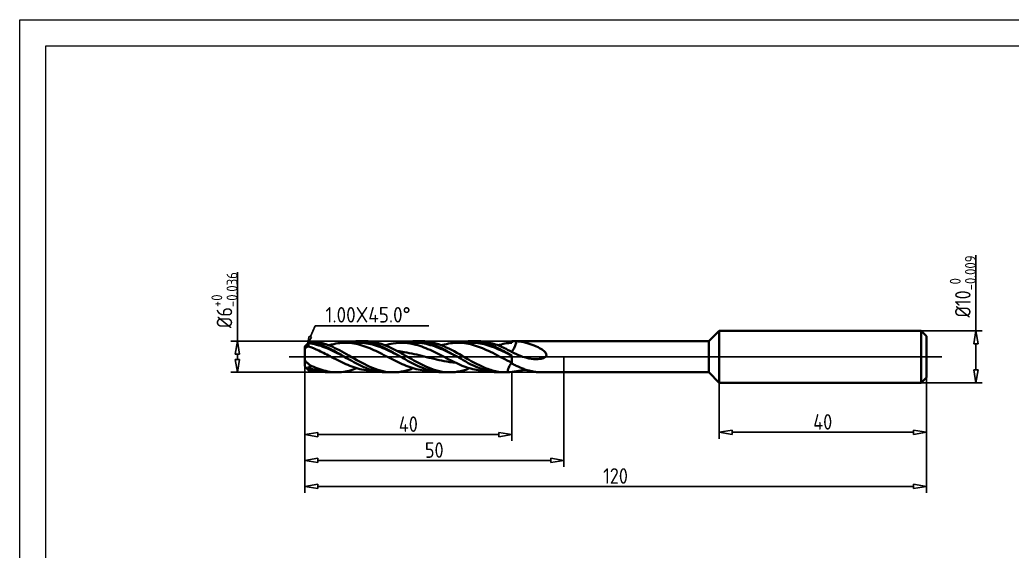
# Model space of a CAD drawing. Header units: millimetres. Extents: x 3725 to 4022, y 667 to 877.
# Drawn here: x 3729.8 to 3921.4, y 769.5 to 872 of the extents above; entities that cross this region are included whole.
import ezdxf
from ezdxf import colors
from ezdxf.entities.mleader import LeaderData, LeaderLine
from ezdxf.enums import TextEntityAlignment as Align
from ezdxf.math import Vec2, Vec3

# ---------------------------------------------------------------- set-up
doc = ezdxf.new("R2010")
doc.units = ezdxf.units.MM
doc.linetypes.add('JIS_09_08', pattern=[10.75, 8, -0.55, 0.55, -0.55, 0.55, -0.55])
for name, color, linetype in [('中心线', 2, 'JIS_09_08'), ('图框', 7, 'Continuous'), ('尺寸线', 3, 'Continuous'), ('标注', 3, 'Continuous')]:
    doc.layers.add(name, color=color, linetype=linetype)
doc.layers.add('轮廓', color=4, linetype='Continuous', lineweight=35)
doc.styles.add('ZQisocp', font='geniso.shx', dxfattribs={"height": 3})
doc.styles.add('工程字', font='gbenor.shx', dxfattribs={"bigfont": 'gbcbig.shx'})
doc.styles.add('样式 1', font='simsunb.ttf')
doc.dimstyles.new('ZQH', dxfattribs={"dimtxt": 3, "dimasz": 2.5, "dimexe": 1.25, "dimexo": 0, "dimgap": 0.5, "dimtad": 1, "dimdec": 3, "dimdsep": 46, "dimtxsty": '工程字', "dimblk": 'CLOSEDBLANK', "dimcen": -0.8, "dimclrd": 3, "dimclre": 3, "dimclrt": 3, "dimadec": 1, "dimazin": 2, "dimtfac": 1, "dimtdec": 3, "dimtofl": 0, "dimtmove": 0, "dimatfit": 3, "dimldrblk": 'CLOSEDBLANK', "dimfxl": 1, "dimtolj": 1, "dimtzin": 0, "dimarcsym": 0})

# ---------------------------------------------------------------- blocks, each defined once
blk = doc.blocks.new('TYFrameXD')
at = {"layer": '图框', "lineweight": 9}
for p, q in [((5, 5), (5, 205)), ((5, 205), (292, 205)), ((10, 10), (10, 200)), ((10, 200), (287, 200))]:
    blk.add_line(p, q, dxfattribs=at)
at = {"layer": '图框', "style": '样式 1', "flags": 1}
for tag, height, p in [('被加工材料', 1.2, (258.35, 62.06)), ('工件类型', 1.2, (258.35, 58.88)), ('刀具材料', 1.2, (258.35, 55.95)), ('冷却', 1.2, (258.35, 52.93)), ('涂层', 1.2, (258.35, 49.72)), ('孔公差', 1.2, (258.35, 46.73)), ('通孔', 1.2, (258.35, 43.61)), ('设计', 1.73, (215.5, 38.5)), ('刀具名称', 1.73, (264.42, 38.5)), ('设计日期', 1.73, (215.5, 30)), ('刀具编号', 1.73, (264.42, 30)), ('客户名称', 1.73, (264.42, 23.5)), ('审核', 1.73, (215.5, 21.8)), ('客户编号', 1.73, (264.42, 20)), ('审核日期', 1.73, (215.5, 14)), ('图号', 1.73, (264.42, 14, 30))]:
    blk.add_attdef(tag, text='', height=height, dxfattribs=at).set_placement(p, align=Align.MIDDLE_CENTER)
blk = doc.blocks.new('_ClosedBlank')
at = {"color": 0, "linetype": 'ByBlock', "lineweight": -2}
for p, q in [((-1, 0.167), (0, 0)), ((-1, 0.167), (-1, -0.167)), ((0, 0), (-1, -0.167))]:
    blk.add_line(p, q, dxfattribs=at)
blk = doc.blocks.new('*D7')
at = {"layer": 'Defpoints', "color": 0, "transparency": 16777216}
for p in [(3903.81, 811.98), (3903.81, 801.98), (3914.37, 801.98)]:
    blk.add_point(p, dxfattribs=at)
at = {"layer": '尺寸线', "color": 3, "lineweight": -2, "transparency": 16777216}
for p, q in [((3914.37, 811.98), (3914.37, 826.6)), ((3903.81, 811.98), (3915.62, 811.98)), ((3914.37, 804.48), (3914.37, 809.48)), ((3903.81, 801.98), (3915.62, 801.98))]:
    blk.add_line(p, q, dxfattribs=at)
at = {"layer": '尺寸线', "color": 3, "lineweight": -2, "transparency": 16777216, "xscale": 2.5, "yscale": 2.5, "zscale": 2.5}
for p, rotation in [((3914.37, 811.98), 90), ((3914.37, 801.98), 270)]:
    blk.add_blockref('_ClosedBlank', p, dxfattribs=dict(at, rotation=rotation))
at = {"layer": '尺寸线', "color": 3, "transparency": 16777216, "insert": (3911.86, 820.54), "char_height": 3, "attachment_point": 5, "rotation": 90, "style": '工程字'}
blk.add_mtext('\\A1;%%C10{\\H0.7x;\\S 0^ -0.009;}', dxfattribs=at)
blk = doc.blocks.new('*D8')
at = {"layer": 'Defpoints', "color": 0, "transparency": 16777216}
for p in [(3904.81, 802.98), (3864.81, 801.98), (3904.81, 792.41)]:
    blk.add_point(p, dxfattribs=at)
at = {"layer": '尺寸线', "color": 3, "lineweight": -2, "transparency": 16777216}
for p, q in [((3904.81, 802.98), (3904.81, 791.16)), ((3864.81, 801.98), (3864.81, 791.16)), ((3867.31, 792.41), (3902.31, 792.41))]:
    blk.add_line(p, q, dxfattribs=at)
at = {"layer": '尺寸线', "color": 3, "lineweight": -2, "transparency": 16777216, "xscale": 2.5, "yscale": 2.5, "zscale": 2.5, "rotation": 180}
blk.add_blockref('_ClosedBlank', (3864.81, 792.41), dxfattribs=at)
at = {"layer": '尺寸线', "color": 3, "lineweight": -2, "transparency": 16777216, "xscale": 2.5, "yscale": 2.5, "zscale": 2.5}
blk.add_blockref('_ClosedBlank', (3904.81, 792.41), dxfattribs=at)
at = {"layer": '尺寸线', "color": 3, "transparency": 16777216, "insert": (3884.81, 794.41), "char_height": 3, "attachment_point": 5, "style": '工程字'}
blk.add_mtext('\\A1;40', dxfattribs=at)
blk = doc.blocks.new('*D9')
at = {"layer": 'Defpoints', "color": 0, "transparency": 16777216}
for p in [(3784.81, 803.98), (3824.81, 803.98), (3824.81, 791.98)]:
    blk.add_point(p, dxfattribs=at)
at = {"layer": '标注', "color": 3, "lineweight": -2, "transparency": 16777216}
for p, q in [((3784.81, 803.98), (3784.81, 790.73)), ((3824.81, 803.98), (3824.81, 790.73)), ((3787.31, 791.98), (3822.31, 791.98))]:
    blk.add_line(p, q, dxfattribs=at)
at = {"layer": '标注', "color": 3, "lineweight": -2, "transparency": 16777216, "xscale": 2.5, "yscale": 2.5, "zscale": 2.5, "rotation": 180}
blk.add_blockref('_ClosedBlank', (3784.81, 791.98), dxfattribs=at)
at = {"layer": '标注', "color": 3, "lineweight": -2, "transparency": 16777216, "xscale": 2.5, "yscale": 2.5, "zscale": 2.5}
blk.add_blockref('_ClosedBlank', (3824.81, 791.98), dxfattribs=at)
at = {"layer": '标注', "color": 3, "transparency": 16777216, "insert": (3804.81, 793.98), "char_height": 3, "attachment_point": 5, "style": '工程字'}
blk.add_mtext('\\A1;40', dxfattribs=at)
blk = doc.blocks.new('*D10')
at = {"layer": 'Defpoints', "color": 0, "transparency": 16777216}
for p in [(3784.81, 806.98), (3834.81, 806.98), (3834.81, 786.98)]:
    blk.add_point(p, dxfattribs=at)
at = {"layer": '标注', "color": 3, "lineweight": -2, "transparency": 16777216}
for p, q in [((3784.81, 806.98), (3784.81, 785.73)), ((3834.81, 806.98), (3834.81, 785.73)), ((3787.31, 786.98), (3832.31, 786.98))]:
    blk.add_line(p, q, dxfattribs=at)
at = {"layer": '标注', "color": 3, "lineweight": -2, "transparency": 16777216, "xscale": 2.5, "yscale": 2.5, "zscale": 2.5, "rotation": 180}
blk.add_blockref('_ClosedBlank', (3784.81, 786.98), dxfattribs=at)
at = {"layer": '标注', "color": 3, "lineweight": -2, "transparency": 16777216, "xscale": 2.5, "yscale": 2.5, "zscale": 2.5}
blk.add_blockref('_ClosedBlank', (3834.81, 786.98), dxfattribs=at)
at = {"layer": '标注', "color": 3, "transparency": 16777216, "insert": (3809.81, 788.98), "char_height": 3, "attachment_point": 5, "style": '工程字'}
blk.add_mtext('\\A1;50', dxfattribs=at)
blk = doc.blocks.new('*D11')
at = {"layer": 'Defpoints', "color": 0, "transparency": 16777216}
for p in [(3784.81, 806.98), (3904.81, 806.98), (3904.81, 781.98)]:
    blk.add_point(p, dxfattribs=at)
at = {"layer": '标注', "color": 3, "lineweight": -2, "transparency": 16777216}
for p, q in [((3784.81, 806.98), (3784.81, 780.73)), ((3904.81, 806.98), (3904.81, 780.73)), ((3787.31, 781.98), (3902.31, 781.98))]:
    blk.add_line(p, q, dxfattribs=at)
at = {"layer": '标注', "color": 3, "lineweight": -2, "transparency": 16777216, "xscale": 2.5, "yscale": 2.5, "zscale": 2.5, "rotation": 180}
blk.add_blockref('_ClosedBlank', (3784.81, 781.98), dxfattribs=at)
at = {"layer": '标注', "color": 3, "lineweight": -2, "transparency": 16777216, "xscale": 2.5, "yscale": 2.5, "zscale": 2.5}
blk.add_blockref('_ClosedBlank', (3904.81, 781.98), dxfattribs=at)
at = {"layer": '标注', "color": 3, "transparency": 16777216, "insert": (3844.81, 783.98), "char_height": 3, "attachment_point": 5, "style": '工程字'}
blk.add_mtext('\\A1;120', dxfattribs=at)
blk = doc.blocks.new('*D12')
at = {"layer": 'Defpoints', "color": 0, "transparency": 16777216}
for p in [(3785.81, 809.98), (3771.81, 803.98), (3785.81, 803.98)]:
    blk.add_point(p, dxfattribs=at)
at = {"layer": '标注', "color": 3, "lineweight": -2, "transparency": 16777216}
for p, q in [((3771.81, 809.98), (3771.81, 823.32)), ((3785.81, 809.98), (3770.56, 809.98)), ((3771.81, 806.48), (3771.81, 807.48)), ((3785.81, 803.98), (3770.56, 803.98))]:
    blk.add_line(p, q, dxfattribs=at)
at = {"layer": '标注', "color": 3, "lineweight": -2, "transparency": 16777216, "xscale": 2.5, "yscale": 2.5, "zscale": 2.5}
for p, rotation in [((3771.81, 809.98), 90), ((3771.81, 803.98), 270)]:
    blk.add_blockref('_ClosedBlank', p, dxfattribs=dict(at, rotation=rotation))
at = {"layer": '标注', "color": 3, "transparency": 16777216, "insert": (3769.31, 817.9), "char_height": 3, "attachment_point": 5, "rotation": 90, "style": '工程字'}
blk.add_mtext('\\A1;%%C6{\\H0.7x;\\S+0^ -0.036;}', dxfattribs=at)

msp = doc.modelspace()

# ---------------------------------------------------------------- linework, layer by layer
at = {"color": 2}
msp.add_lwpolyline([(3784.8114, 806.9782), (3784.8114, 808.9782), (3785.8114, 809.9782), (3862.8114, 809.9782), (3862.8114, 806.9782)], close=True, dxfattribs=at)
at = {"color": 2, "extrusion": (0, -1.22465e-16, -1)}
msp.add_lwpolyline([(-3784.8114, 806.9782), (-3784.8114, 804.9782), (-3785.8114, 803.9782), (-3862.8114, 803.9782), (-3862.8114, 806.9782)], close=True, dxfattribs=at)
at = {"layer": '中心线'}
for p, q in [((3781.8114, 806.9782), (3907.8114, 806.9782)), ((3862.7527, 806.9782), (3906.5536, 806.9782))]:
    msp.add_line(p, q, dxfattribs=at)
at = {"layer": '轮廓'}
for p, q in [((3862.8114, 809.9782), (3864.8114, 811.9782)), ((3864.8114, 811.9782), (3864.8114, 801.9782)), ((3903.8114, 811.9782), (3864.8114, 811.9782)), ((3903.8114, 811.9782), (3904.8114, 810.9782)), ((3903.8114, 801.9782), (3903.8114, 811.9782)), ((3904.8114, 802.9782), (3904.8114, 810.9782)), ((3862.8114, 803.9782), (3864.8114, 801.9782)), ((3904.8114, 802.9782), (3903.8114, 801.9782)), ((3864.8114, 801.9782), (3903.8114, 801.9782))]:
    msp.add_line(p, q, dxfattribs=at)
at = {"layer": '轮廓', "lineweight": 35}
for p, q in [((3784.8114, 808.9782), (3785.5068, 809.6736)), ((3784.8114, 808.5778), (3784.8114, 808.9782)), ((3785.8114, 809.8544), (3785.8114, 809.9757)), ((3792.5981, 809.6782), (3795.196, 809.6782)), ((3795.196, 809.9782), (3796.4797, 809.9782)), ((3803.4809, 809.6782), (3806.0789, 809.6782)), ((3806.0789, 809.9782), (3807.3625, 809.9782)), ((3814.3637, 809.6782), (3816.9617, 809.6782)), ((3816.9617, 809.9782), (3818.2453, 809.9782)), ((3825.1571, 809.9782), (3862.8114, 809.9782)), ((3862.8114, 803.9782), (3862.8114, 809.9782)), ((3824.8114, 805.6543), (3824.8114, 807.1585)), ((3784.8114, 805.1387), (3784.8114, 806.3081)), ((3785.8114, 804.8014), (3785.8114, 805.3723)), ((3787.411, 804.2782), (3787.1567, 804.2782)), ((3789.7546, 803.9782), (3791.0383, 803.9782)), ((3798.2938, 804.2782), (3798.0395, 804.2782)), ((3800.6375, 803.9782), (3801.9211, 803.9782)), ((3809.1767, 804.2782), (3808.9223, 804.2782)), ((3811.5203, 803.9782), (3812.8039, 803.9782)), ((3820.0595, 804.2782), (3819.8051, 804.2782)), ((3822.4031, 803.9782), (3823.6867, 803.9782)), ((3830.4419, 803.9782), (3862.8114, 803.9782))]:
    msp.add_line(p, q, dxfattribs=at)
for points, knots in [([(3784.8114, 808.5778), (3784.9637, 808.701), (3785.1248, 808.8099), (3785.365, 808.9321), (3785.4389, 808.9639), (3785.5114, 808.9892)], [7.77498902, 7.77498902, 7.77498902, 7.77498902, 8.7311823, 8.7311823, 9.16995332, 9.16995332, 9.16995332, 9.16995332]), ([(3784.8114, 806.3081), (3784.8114, 806.4195), (3784.8114, 806.5475), (3784.8114, 806.9243), (3784.8114, 807.1953), (3784.8114, 807.7374), (3784.8114, 808.0098), (3784.8114, 808.378), (3784.8114, 808.4789), (3784.8114, 808.5778)], [0.21097951, 0.21097951, 0.21097951, 0.21097951, 0.71783444, 0.71783444, 1.58445478, 1.58445478, 2.38722195, 2.38722195, 2.69436963, 2.69436963, 2.69436963, 2.69436963]), ([(3785.8114, 809.9757), (3785.7378, 809.9032), (3785.6624, 809.8286), (3785.5591, 809.7258), (3785.533, 809.6998), (3785.5068, 809.6736)], [1.753923987, 1.753923987, 1.753923987, 1.753923987, 2.031420339, 2.031420339, 2.124584669, 2.124584669, 2.124584669, 2.124584669]), ([(3785.5114, 809.6068), (3785.6121, 809.6928), (3785.712, 809.7754), (3785.8113, 809.8543), (3785.8113, 809.8544), (3785.8114, 809.8544)], [0, 0, 0, 0, 0.455066815, 0.455066815, 0.455169897, 0.455169897, 0.455169897, 0.455169897]), ([(3785.5114, 808.9892), (3785.5114, 809.0798), (3785.5114, 809.1628), (3785.5114, 809.4098), (3785.5114, 809.5348), (3785.5114, 809.6068)], [0.55158636, 0.55158636, 0.55158636, 0.55158636, 0.96051382, 0.96051382, 1.90487421, 1.90487421, 1.90487421, 1.90487421]), ([(3785.5114, 809.6068), (3786.5753, 809.4804), (3787.6393, 809.184), (3788.7032, 808.7706), (3789.7672, 808.3571), (3790.8311, 807.8285), (3791.8951, 807.2791), (3792.0885, 807.1792), (3792.2819, 807.0787), (3792.4753, 806.9783)], [0.13471493, 0.13471493, 0.13471493, 0.13471493, 0.74898614, 0.74898614, 0.74898614, 1.36325735, 1.36325735, 1.36325735, 1.47493078, 1.47493078, 1.47493078, 1.47493078]), ([(3798.0395, 804.2782), (3797.435, 804.2782), (3796.8319, 804.333), (3795.1769, 804.6279), (3794.156, 804.9632), (3792.0681, 805.8446), (3791.0471, 806.3706), (3789.1678, 807.3468), (3788.3443, 807.777), (3786.8395, 808.479), (3786.1778, 808.7581), (3785.5114, 808.9892)], [-14.77298819, -14.77298819, -14.77298819, -14.77298819, -12.70727236, -12.70727236, -9.1778361, -9.1778361, -5.64839984, -5.64839984, -2.82419992, -2.82419992, -0.56097488, -0.56097488, -0.56097488, -0.56097488]), ([(3805.7638, 804.7618), (3805.5052, 804.6612), (3805.2458, 804.5685), (3803.6192, 804.0463), (3802.3038, 803.8834), (3799.5722, 804.18), (3798.2568, 804.6279), (3795.5252, 805.927), (3794.2099, 806.7274), (3791.6609, 808.1763), (3790.5109, 808.7882), (3788.1445, 809.687), (3786.9945, 809.9475), (3785.8114, 809.9757)], [21.21629371, 21.21629371, 21.21629371, 21.21629371, 22.11977446, 22.11977446, 26.8510111, 26.8510111, 31.58224774, 31.58224774, 36.31348437, 36.31348437, 40.41223032, 40.41223032, 44.51080997, 44.51080997, 44.51080997, 44.51080997]), ([(3785.8114, 809.8544), (3787.1771, 809.6302), (3788.4924, 809.1167), (3791.224, 807.7355), (3792.5394, 806.922), (3794.9491, 805.583), (3795.9701, 805.0656), (3798.2381, 804.2247), (3799.4217, 803.9782), (3800.6374, 803.9782)], [0.00016629, 0.00016629, 0.00016629, 0.00016629, 4.73123651, 4.73123651, 9.46247303, 9.46247303, 13.07884279, 13.07884279, 17.31925412, 17.31925412, 17.31925412, 17.31925412]), ([(3808.9223, 804.2782), (3808.8343, 804.2782), (3808.7461, 804.2794), (3807.6138, 804.3093), (3806.5929, 804.4996), (3804.505, 805.1554), (3803.484, 805.6061), (3801.9209, 806.3762), (3801.4047, 806.6434), (3800.3665, 807.1827), (3799.8503, 807.4518), (3798.2872, 808.2335), (3797.2662, 808.6993), (3795.1783, 809.3961), (3794.1574, 809.6112), (3792.0695, 809.7187), (3791.0485, 809.6085), (3789.8157, 809.3018), (3789.6275, 809.2503), (3789.4396, 809.1946)], [-27.10747314, -27.10747314, -27.10747314, -27.10747314, -26.80883839, -26.80883839, -23.27940213, -23.27940213, -19.74996586, -19.74996586, -17.99494518, -17.99494518, -16.2399245, -16.2399245, -12.71048824, -12.71048824, -9.18105198, -9.18105198, -5.65161571, -5.65161571, -5.01318915, -5.01318915, -5.01318915, -5.01318915]), ([(3792.8524, 809.6782), (3793.2011, 809.766), (3793.5514, 809.8359), (3794.9491, 810.0343), (3795.9701, 810.0031), (3798.3798, 809.5262), (3799.6952, 808.9744), (3802.1049, 807.7169), (3803.1259, 807.1069), (3805.5357, 805.7325), (3806.851, 805.0325), (3809.3333, 804.1816), (3810.4161, 803.9783), (3811.5202, 803.9782)], [8.23716752, 8.23716752, 8.23716752, 8.23716752, 9.46247303, 9.46247303, 13.07884279, 13.07884279, 17.8100793, 17.8100793, 21.42644906, 21.42644906, 26.15768557, 26.15768557, 30.02522247, 30.02522247, 30.02522247, 30.02522247]), ([(3795.196, 809.6782), (3796.2236, 809.6779), (3797.2512, 809.5153), (3798.2788, 809.2168), (3799.3427, 808.9077), (3800.4067, 808.4543), (3801.4706, 807.9376), (3802.0998, 807.632), (3802.729, 807.3051), (3803.3582, 806.9782)], [1.99852953, 1.99852953, 1.99852953, 1.99852953, 2.59179978, 2.59179978, 2.59179978, 3.20607099, 3.20607099, 3.20607099, 3.56932585, 3.56932585, 3.56932585, 3.56932585]), ([(3816.6466, 804.7618), (3816.3927, 804.663), (3816.1377, 804.5718), (3814.5151, 804.0489), (3813.1997, 803.884), (3810.4681, 804.1767), (3809.1527, 804.6228), (3806.743, 805.7669), (3805.722, 806.3546), (3803.6341, 807.56), (3802.6131, 808.1502), (3800.2034, 809.3052), (3798.888, 809.7609), (3797.172, 809.9583), (3796.825, 809.9782), (3796.4796, 809.9782)], [8.5728234, 8.5728234, 8.5728234, 8.5728234, 9.46247327, 9.46247327, 14.19370991, 14.19370991, 18.92494655, 18.92494655, 22.54131635, 22.54131635, 26.15768615, 26.15768615, 30.88892279, 30.88892279, 32.10231064, 32.10231064, 32.10231064, 32.10231064]), ([(3819.8051, 804.2782), (3818.8309, 804.2783), (3817.869, 804.4207), (3815.397, 805.1059), (3813.9769, 805.7778), (3811.4487, 807.0739), (3810.4277, 807.6235), (3808.3398, 808.6075), (3807.3189, 809.0194), (3804.7907, 809.6922), (3803.3706, 809.785), (3801.3589, 809.4693), (3800.8394, 809.3481), (3800.3223, 809.1945)], [-39.64149238, -39.64149238, -39.64149238, -39.64149238, -36.3020221, -36.3020221, -31.28415939, -31.28415939, -27.75472312, -27.75472312, -24.22528686, -24.22528686, -19.20742414, -19.20742414, -17.42394944, -17.42394944, -17.42394944, -17.42394944]), ([(3803.7352, 809.6782), (3803.8798, 809.7146), (3804.0246, 809.7479), (3805.5357, 810.0612), (3806.851, 810.0432), (3809.5826, 809.4125), (3810.898, 808.8245), (3813.3077, 807.5328), (3814.3287, 806.9185), (3816.7384, 805.5601), (3818.0538, 804.8876), (3820.3233, 804.1759), (3821.2119, 804.0117), (3822.2115, 803.9797), (3822.3074, 803.9782), (3822.4031, 803.9782)], [20.92319458, 20.92319458, 20.92319458, 20.92319458, 21.42644906, 21.42644906, 26.15768557, 26.15768557, 30.88892209, 30.88892209, 34.50529184, 34.50529184, 39.23652836, 39.23652836, 42.36680865, 42.36680865, 42.69941398, 42.69941398, 42.69941398, 42.69941398]), ([(3806.0789, 809.6772), (3806.6707, 809.6771), (3807.2625, 809.6252), (3807.8543, 809.5221), (3808.9183, 809.3369), (3809.9822, 808.9872), (3811.0462, 808.5356), (3812.1101, 808.084), (3813.1741, 807.5326), (3814.238, 806.9797), (3814.239, 806.9792), (3814.24, 806.9787), (3814.241, 806.9782)], [4.09292459, 4.09292459, 4.09292459, 4.09292459, 4.43461342, 4.43461342, 4.43461342, 5.04888463, 5.04888463, 5.04888463, 5.66315584, 5.66315584, 5.66315584, 5.66372092, 5.66372092, 5.66372092, 5.66372092]), ([(3823.9748, 803.9828), (3823.1918, 803.9578), (3822.4187, 804.0351), (3820.8527, 804.3827), (3820.0796, 804.6486), (3818.2527, 805.4375), (3817.2317, 805.9986), (3814.822, 807.3785), (3813.5066, 808.1695), (3810.775, 809.4238), (3809.4596, 809.8379), (3807.8486, 809.9684), (3807.605, 809.9782), (3807.3625, 809.9782)], [0, 0, 0, 0, 2.71228079, 2.71228079, 5.42456158, 5.42456158, 9.04093139, 9.04093139, 13.77216802, 13.77216802, 18.50340466, 18.50340466, 19.3528741, 19.3528741, 19.3528741, 19.3528741]), ([(3824.8114, 805.8285), (3823.5585, 806.4176), (3822.3448, 807.0875), (3820.0479, 808.2358), (3819.027, 808.7013), (3817.4639, 809.2224), (3816.9477, 809.3634), (3815.9095, 809.5722), (3815.3932, 809.6387), (3813.8302, 809.7184), (3812.8092, 809.6077), (3811.5779, 809.3009), (3811.3913, 809.2498), (3811.2052, 809.1946)], [-45.13983849, -45.13983849, -45.13983849, -45.13983849, -40.90397266, -40.90397266, -37.3745364, -37.3745364, -35.61951572, -35.61951572, -33.86449504, -33.86449504, -30.33505877, -30.33505877, -29.70169735, -29.70169735, -29.70169735, -29.70169735]), ([(3814.618, 809.6782), (3814.8687, 809.7413), (3815.12, 809.7951), (3816.7384, 810.0764), (3818.0538, 810.008), (3820.3233, 809.4111), (3821.2119, 809.0563), (3823.0191, 808.1829), (3823.9077, 807.6792), (3824.8114, 807.1585)], [33.63002698, 33.63002698, 33.63002698, 33.63002698, 34.50529184, 34.50529184, 39.23652836, 39.23652836, 42.36680865, 42.36680865, 45.49708893, 45.49708893, 45.49708893, 45.49708893]), ([(3816.9617, 809.678), (3817.1177, 809.6781), (3817.2738, 809.6746), (3817.4299, 809.6673), (3818.4938, 809.6175), (3819.5578, 809.3937), (3820.6217, 809.0357), (3821.6857, 808.6777), (3822.7496, 808.1872), (3823.8136, 807.6518), (3824.1462, 807.4845), (3824.4788, 807.313), (3824.8114, 807.1404)], [6.18731976, 6.18731976, 6.18731976, 6.18731976, 6.27742706, 6.27742706, 6.27742706, 6.89169827, 6.89169827, 6.89169827, 7.50596948, 7.50596948, 7.50596948, 7.69799574, 7.69799574, 7.69799574, 7.69799574]), ([(3823.9748, 808.3319), (3823.1918, 808.7354), (3822.4187, 809.0875), (3820.8527, 809.6364), (3820.0796, 809.8262), (3818.9442, 809.9579), (3818.5943, 809.9782), (3818.2453, 809.9782)], [0, 0, 0, 0, 2.71228079, 2.71228079, 5.42456158, 5.42456158, 6.64557668, 6.64557668, 6.64557668, 6.64557668]), ([(3825.648, 809.9648), (3826.1333, 809.9384), (3826.6054, 809.8729), (3827.3755, 809.7072), (3827.6589, 809.6339), (3828.1922, 809.475), (3828.4422, 809.3919), (3828.9791, 809.1948), (3829.2694, 809.0765), (3829.9608, 808.7596), (3830.3231, 808.563), (3830.807, 808.2389), (3831.0769, 808.0415), (3831.3367, 807.7197), (3831.4043, 807.6146), (3831.4635, 807.4357), (3831.4748, 807.3662), (3831.4655, 807.2372), (3831.4503, 807.1815), (3831.3963, 807.07), (3831.3565, 807.018), (3831.2393, 806.9013), (3831.1518, 806.8437), (3830.9038, 806.7146), (3830.7038, 806.6487), (3830.0666, 806.5182), (3829.5507, 806.4886), (3828.3794, 806.5819), (3827.7962, 806.6991), (3826.7062, 807.0274), (3826.2101, 807.2259), (3825.1126, 807.7323), (3824.5556, 808.0327), (3823.9748, 808.3319)], [0, 0, 0, 0, 1.68131016, 1.68131016, 2.65968073, 2.65968073, 3.51787984, 3.51787984, 4.51197088, 4.51197088, 5.93947584, 5.93947584, 6.81728571, 6.81728571, 7.16355438, 7.16355438, 7.36932084, 7.36932084, 7.53946025, 7.53946025, 7.72771714, 7.72771714, 8.01763001, 8.01763001, 8.53500594, 8.53500594, 9.43812197, 9.43812197, 10.34460812, 10.34460812, 11.17767761, 11.17767761, 12.19019964, 12.19019964, 12.19019964, 12.19019964]), ([(3824.7093, 807.9508), (3824.7602, 807.9903), (3824.9834, 808.1968), (3825.2839, 808.6766), (3825.5422, 809.375), (3825.6235, 809.7595), (3825.648, 809.9648)], [1.91512761, 1.91512761, 1.91512761, 1.91512761, 2.0943951, 2.6927937, 2.991993, 3.38581356, 3.38581356, 3.38581356, 3.38581356]), ([(3802.6689, 808.0894), (3803.1203, 808.0335), (3803.5717, 807.9653), (3804.0231, 807.8862), (3805.3039, 807.6618), (3806.5847, 807.3522), (3807.8655, 807.0356), (3809.1463, 806.7191), (3810.4271, 806.3985), (3811.7078, 806.1551), (3812.4562, 806.0128), (3813.2045, 805.8977), (3813.9528, 805.818)], [3.66761124, 3.66761124, 3.66761124, 3.66761124, 3.92824242, 3.92824242, 3.92824242, 4.66770293, 4.66770293, 4.66770293, 5.40716344, 5.40716344, 5.40716344, 5.83920606, 5.83920606, 5.83920606, 5.83920606]), ([(3785.8114, 805.3723), (3785.6524, 805.5003), (3785.4967, 805.637), (3785.2039, 805.9077), (3785.0523, 806.0559), (3784.8778, 806.2374), (3784.8446, 806.2724), (3784.8114, 806.3081)], [1.78156703, 1.78156703, 1.78156703, 1.78156703, 2.44793921, 2.44793921, 3.14395702, 3.14395702, 3.30591167, 3.30591167, 3.30591167, 3.30591167]), ([(3784.8114, 805.1387), (3784.9247, 805.0351), (3785.0444, 804.9175), (3785.2853, 804.6655), (3785.4001, 804.5388), (3785.5114, 804.4124)], [6.66948006, 6.66948006, 6.66948006, 6.66948006, 7.24182029, 7.24182029, 7.79029014, 7.79029014, 7.79029014, 7.79029014]), ([(3785.5114, 804.4124), (3785.5114, 804.4723), (3785.5114, 804.5516), (3785.5114, 804.7795), (3785.5114, 804.9414), (3785.5114, 805.1295)], [0.19669588, 0.19669588, 0.19669588, 0.19669588, 0.77452471, 0.77452471, 1.54904943, 1.54904943, 1.54904943, 1.54904943]), ([(3785.5114, 805.1295), (3785.6121, 805.0225), (3785.712, 804.913), (3785.8113, 804.8014), (3785.8113, 804.8014), (3785.8114, 804.8014)], [0, 0, 0, 0, 0.455066815, 0.455066815, 0.455169897, 0.455169897, 0.455169897, 0.455169897]), ([(3794.8809, 804.7619), (3793.8898, 804.3763), (3792.9116, 804.1164), (3790.883, 803.9218), (3789.8817, 803.9977), (3787.8357, 804.4788), (3786.8344, 804.8734), (3785.8114, 805.3723)], [33.94496877, 33.94496877, 33.94496877, 33.94496877, 37.4283512, 37.4283512, 40.97209365, 40.97209365, 44.51583609, 44.51583609, 44.51583609, 44.51583609]), ([(3823.9748, 803.9828), (3823.9807, 804.0348), (3824.0328, 804.4188), (3824.2286, 805.0681), (3824.5635, 805.5982), (3824.7516, 805.7746), (3824.8114, 805.8196)], [2.89737165, 2.89737165, 2.89737165, 2.89737165, 2.991993, 3.5903916, 4.03919055, 4.24874125, 4.24874125, 4.24874125, 4.24874125]), ([(3825.648, 805.2398), (3826.1333, 805.0115), (3826.6054, 804.8052), (3827.3755, 804.5251), (3827.6589, 804.4335), (3828.1922, 804.2841), (3828.4422, 804.2234), (3828.9791, 804.1132), (3829.2694, 804.0662), (3829.8819, 803.9952), (3830.1812, 803.9781), (3830.442, 803.9782)], [0, 0, 0, 0, 1.68131016, 1.68131016, 2.65968073, 2.65968073, 3.51787984, 3.51787984, 4.51197088, 4.51197088, 5.66339452, 5.66339452, 5.66339452, 5.66339452]), ([(3827.5211, 804.4809), (3827.4231, 804.4665), (3827.3254, 804.4514), (3826.7062, 804.3523), (3826.2101, 804.2574), (3825.1126, 804.0747), (3824.5556, 804.0014), (3823.9748, 803.9828)], [10.18946755, 10.18946755, 10.18946755, 10.18946755, 10.34460812, 10.34460812, 11.17767761, 11.17767761, 12.19019964, 12.19019964, 12.19019964, 12.19019964])]:
    msp.add_open_spline(points, degree=3, knots=knots, dxfattribs=at)
for points in [[(3824.8114, 809.6687), (3823.8928, 809.6288), (3822.9953, 809.4637), (3822.088, 809.1945)], [(3824.8114, 809.9716), (3825.0892, 809.9822), (3825.3677, 809.9801), (3825.648, 809.9648)], [(3824.8114, 809.9716), (3824.8114, 809.8716), (3824.8114, 809.7703), (3824.8114, 809.6687)], [(3785.8114, 804.8014), (3787.1426, 804.2725), (3788.4259, 803.9782), (3789.7546, 803.9782)], [(3824.8114, 805.6543), (3825.0892, 805.5103), (3825.3677, 805.3717), (3825.648, 805.2398)], [(3787.1567, 804.2782), (3786.6068, 804.2782), (3786.0607, 804.3236), (3785.5114, 804.4124)]]:
    msp.add_open_spline(points, degree=3, dxfattribs=at)

# ---------------------------------------------------------------- block references
at = {"color": 0}
msp.add_blockref('TYFrameXD', (3724.8114, 666.9782), dxfattribs=at)

# ---------------------------------------------------------------- dimensions: what is measured, and where the dimension line sits
at = {"layer": '尺寸线'}
dim = msp.add_linear_dim(base=(3914.3703, 801.9782), p1=(3903.8114, 811.9782), p2=(3903.8114, 801.9782), angle=90, text='%%C<>{\\H0.7x;\\S 0^ -0.009;}', dimstyle='ZQH', dxfattribs=at)
dim.commit()
dim.dimension.update_dxf_attribs({"geometry": '*D7', "text_midpoint": (3914.3703, 820.5409), "dimtype": 128})
dim = msp.add_linear_dim(base=(3904.8114, 792.4081), p1=(3864.8114, 801.9782), p2=(3904.8114, 802.9782), dimstyle='ZQH', dxfattribs=at)
dim.commit()
dim.dimension.update_dxf_attribs({"geometry": '*D8', "text_midpoint": (3884.8114, 792.4081), "dimtype": 128})
at = {"layer": '标注'}
dim = msp.add_linear_dim(base=(3771.8114, 803.9782), p1=(3785.8114, 809.9782), p2=(3785.8114, 803.9782), angle=89.999998, text='%%C<>{\\H0.7x;\\S+0^ -0.036;}', dimstyle='ZQH', dxfattribs=at)
dim.commit()
dim.dimension.update_dxf_attribs({"geometry": '*D12', "text_midpoint": (3771.8114, 817.8966), "dimtype": 128})
for base, p2, picture, middle in [((3834.8114, 786.9782), (3834.8114, 806.9782), '*D10', (3809.8114, 788.9782)), ((3904.8114, 781.9782), (3904.8114, 806.9782), '*D11', (3844.8114, 783.9782))]:
    dim = msp.add_linear_dim(base=base, p1=(3784.8114, 806.9782), p2=p2, dimstyle='ZQH', dxfattribs=at)
    dim.commit()
    dim.dimension.update_dxf_attribs({"geometry": picture, "text_midpoint": middle})
at = {"layer": '标注', "color": 3}
dim = msp.add_linear_dim(base=(3824.8114, 791.9782), p1=(3784.8114, 803.9782), p2=(3824.8114, 803.9782), dimstyle='ZQH', dxfattribs=at)
dim.commit()
dim.dimension.update_dxf_attribs({"geometry": '*D9', "text_midpoint": (3804.8114, 793.9782)})

# ---------------------------------------------------------------- leaders
at = {"layer": '标注'}
ml = msp.add_multileader_mtext('Standard', dxfattribs=at)
ml.set_content('1.00X45.0°', color=3, style='ZQisocp')
ml.set_leader_properties(color=3)
ml.set_arrow_properties(name='CLOSEDBLANK')
ml.build(insert=Vec2(0, 0))
ml.multileader.update_dxf_attribs({"has_dogleg": 0, "text_left_attachment_type": 6, "text_right_attachment_type": 6, "dogleg_length": 0, "arrow_head_size": 1.5})
ctx = ml.context
ctx.base_point, ctx.char_height, ctx.arrow_head_size, ctx.plane_origin = Vec3(3786.8114, 812.9782), 3, 1.5, Vec3(3784.8114, 806.9782)
ctx.left_attachment, ctx.right_attachment = 6, 6
notes = []
notes.append((ctx, [(0, (1, 1, 0), (3786.8114, 812.9782), (1, 0), 0, [(0, [(3785.3114, 809.4782)], 0, [])])]))
ctx.mtext.insert, ctx.mtext.line_spacing_factor, ctx.mtext.line_spacing_style, ctx.mtext.flow_direction = Vec3(3788.8114, 816.5782), 0.8, 2, 5
for ctx, leaders in notes:
    for number, flags, end, landing, length, lines in leaders:
        leader = LeaderData()
        leader.index, (leader.has_last_leader_line, leader.has_dogleg_vector, leader.attachment_direction) = number, flags
        leader.last_leader_point, leader.dogleg_vector, leader.dogleg_length = Vec3(end), Vec3(landing), length
        for number, points, colour, breaks in lines:
            line = LeaderLine()
            line.index, line.vertices, line.color, line.breaks = number, Vec3.list(points), colors.encode_raw_color(colour), breaks
            leader.lines.append(line)
        ctx.leaders.append(leader)

doc.saveas('drawing.dxf')
